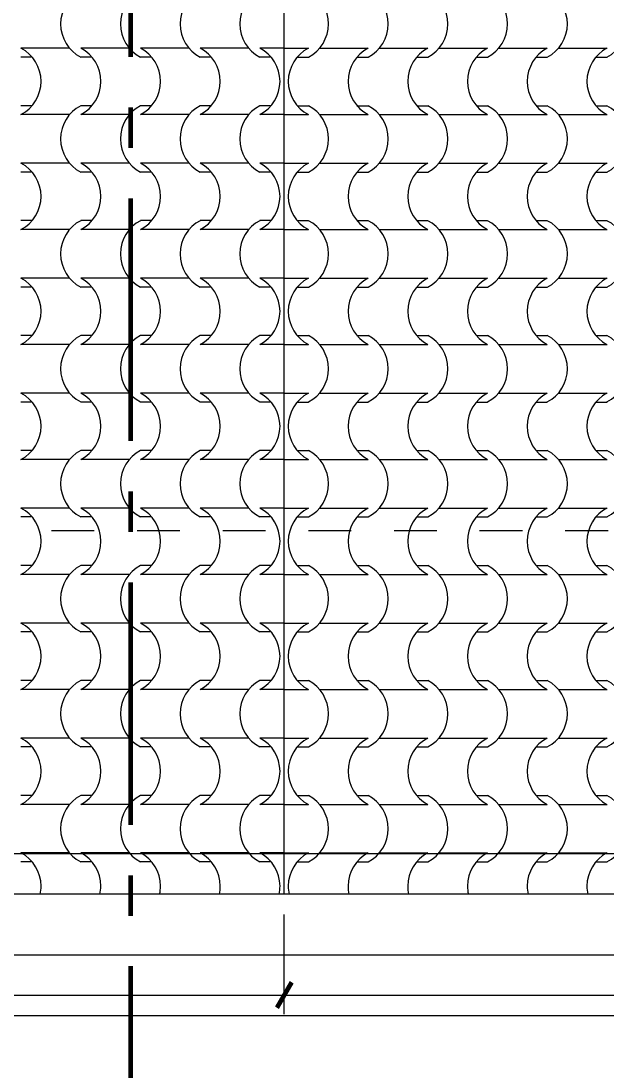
# Model space of a CAD drawing. Header units: metres. Extents: x -41 to 412, y -15 to 25.
# Drawn here: x 136.679 to 138.128, y 6.622 to 9.218 of the extents above; entities that cross this region are included whole.
import ezdxf

# ---------------------------------------------------------------- set-up
doc = ezdxf.new("R2010")
doc.units = ezdxf.units.M
doc.header["$MEASUREMENT"] = 0
doc.linetypes.add('Dashed', pattern=[0.211667, 0.105833, -0.105833])
doc.linetypes.add('Linea punta', pattern=[0.85, 0.6, -0.125, 0, -0.125])
for name, color, linetype in [('2D Drafting - General', 7, 'Continuous'), ('Dimensioning - General', 7, 'Continuous'), ('Interior - Furniture', 7, 'Continuous'), ('Marker - Section', 7, 'Continuous'), ('Shell - Roof', 7, 'Continuous')]:
    doc.layers.add(name, color=color, linetype=linetype)
doc.styles.add('GENERATED_STYLE_2', font='arial.ttf')
doc.dimstyles.new('GENERATED_STYLE__2', dxfattribs={"dimtxt": 0.1, "dimasz": 0.0475, "dimexe": 0.18, "dimexo": 0.2, "dimgap": 0.09, "dimtad": 3, "dimtih": 1, "dimtoh": 1, "dimzin": 0, "dimdsep": 46, "dimtxsty": 'GENERATED_STYLE_2', "dimblk": 'ARROWHEAD_2', "dimblk1": 'ARROWHEAD_2', "dimblk2": 'ARROWHEAD_2', "dimcen": 0.09, "dimclrd": 256, "dimclre": 256, "dimclrt": 5, "dimazin": 0, "dimtfac": 1, "dimtdec": 4, "dimtmove": 0, "dimatfit": 3, "dimfxl": 1, "dimtolj": 1, "dimtzin": 0, "dimarcsym": 0})

# ---------------------------------------------------------------- blocks, each defined once
blk = doc.blocks.new('*X47', base_point=(152.192, 0))
at = {"layer": 'Shell - Roof', "color": 23, "linetype": 'Continuous', "lineweight": 13, "true_color": 0xbf8080}
for p, q in [((136.7391, 9.1503), (136.6792, 9.1503)), ((136.799, 9.1503), (136.7391, 9.1503)), ((136.8867, 9.1503), (136.8269, 9.1503)), ((136.9466, 9.1503), (136.8867, 9.1503)), ((137.0344, 9.1503), (136.9745, 9.1503)), ((137.0943, 9.1503), (137.0344, 9.1503)), ((137.182, 9.1503), (137.1221, 9.1503)), ((137.2419, 9.1503), (137.182, 9.1503)), ((137.3296, 9.1503), (137.2698, 9.1503)), ((136.7068, 9.1283), (136.6792, 9.1283)), ((136.8544, 9.1283), (136.8269, 9.1283)), ((137.002, 9.1283), (136.9745, 9.1283)), ((137.1497, 9.1283), (137.1221, 9.1283)), ((137.2973, 9.1283), (137.2698, 9.1283)), ((136.7068, 9.008), (136.6792, 9.008)), ((136.8544, 9.008), (136.8269, 9.008)), ((137.002, 9.008), (136.9745, 9.008)), ((137.1497, 9.008), (137.1221, 9.008)), ((137.2973, 9.008), (137.2698, 9.008)), ((136.7391, 8.986), (136.6792, 8.986)), ((136.799, 8.986), (136.7391, 8.986)), ((136.8867, 8.986), (136.8269, 8.986)), ((136.9466, 8.986), (136.8867, 8.986)), ((137.0344, 8.986), (136.9745, 8.986)), ((137.0943, 8.986), (137.0344, 8.986)), ((137.182, 8.986), (137.1221, 8.986)), ((137.2419, 8.986), (137.182, 8.986)), ((137.3296, 8.986), (137.2698, 8.986)), ((136.7391, 8.8658), (136.6792, 8.8658)), ((136.799, 8.8658), (136.7391, 8.8658)), ((136.8867, 8.8658), (136.8269, 8.8658)), ((136.9466, 8.8658), (136.8867, 8.8658)), ((137.0344, 8.8658), (136.9745, 8.8658)), ((137.0943, 8.8658), (137.0344, 8.8658)), ((137.182, 8.8658), (137.1221, 8.8658)), ((137.2419, 8.8658), (137.182, 8.8658)), ((137.3296, 8.8658), (137.2698, 8.8658)), ((136.7068, 8.8438), (136.6792, 8.8438)), ((136.8544, 8.8438), (136.8269, 8.8438)), ((137.002, 8.8438), (136.9745, 8.8438)), ((137.1497, 8.8438), (137.1221, 8.8438)), ((137.2973, 8.8438), (137.2698, 8.8438)), ((136.7068, 8.7236), (136.6792, 8.7236)), ((136.8544, 8.7236), (136.8269, 8.7236)), ((137.002, 8.7236), (136.9745, 8.7236)), ((137.1497, 8.7236), (137.1221, 8.7236)), ((137.2973, 8.7236), (137.2698, 8.7236)), ((136.7391, 8.7015), (136.6792, 8.7015)), ((136.799, 8.7015), (136.7391, 8.7015)), ((136.8867, 8.7015), (136.8269, 8.7015)), ((136.9466, 8.7015), (136.8867, 8.7015)), ((137.0344, 8.7015), (136.9745, 8.7015)), ((137.0943, 8.7015), (137.0344, 8.7015)), ((137.182, 8.7015), (137.1221, 8.7015)), ((137.2419, 8.7015), (137.182, 8.7015)), ((137.3296, 8.7015), (137.2698, 8.7015)), ((136.7391, 8.5813), (136.6792, 8.5813)), ((136.799, 8.5813), (136.7391, 8.5813)), ((136.8867, 8.5813), (136.8269, 8.5813)), ((136.9466, 8.5813), (136.8867, 8.5813)), ((137.0344, 8.5813), (136.9745, 8.5813)), ((137.0943, 8.5813), (137.0344, 8.5813)), ((137.182, 8.5813), (137.1221, 8.5813)), ((137.2419, 8.5813), (137.182, 8.5813)), ((137.3296, 8.5813), (137.2698, 8.5813)), ((136.7068, 8.5593), (136.6792, 8.5593)), ((136.8544, 8.5593), (136.8269, 8.5593)), ((137.002, 8.5593), (136.9745, 8.5593)), ((137.1497, 8.5593), (137.1221, 8.5593)), ((137.2973, 8.5593), (137.2698, 8.5593)), ((136.7068, 8.4391), (136.6792, 8.4391)), ((136.8544, 8.4391), (136.8269, 8.4391)), ((137.002, 8.4391), (136.9745, 8.4391)), ((137.1497, 8.4391), (137.1221, 8.4391)), ((137.2973, 8.4391), (137.2698, 8.4391)), ((136.7391, 8.4171), (136.6792, 8.4171)), ((136.799, 8.4171), (136.7391, 8.4171)), ((136.8867, 8.4171), (136.8269, 8.4171)), ((136.9466, 8.4171), (136.8867, 8.4171)), ((137.0344, 8.4171), (136.9745, 8.4171)), ((137.0943, 8.4171), (137.0344, 8.4171)), ((137.182, 8.4171), (137.1221, 8.4171)), ((137.2419, 8.4171), (137.182, 8.4171)), ((137.3296, 8.4171), (137.2698, 8.4171)), ((136.7391, 8.2968), (136.6792, 8.2968)), ((136.799, 8.2968), (136.7391, 8.2968)), ((136.8867, 8.2968), (136.8269, 8.2968)), ((136.9466, 8.2968), (136.8867, 8.2968)), ((137.0344, 8.2968), (136.9745, 8.2968)), ((137.0943, 8.2968), (137.0344, 8.2968)), ((137.182, 8.2968), (137.1221, 8.2968)), ((137.2419, 8.2968), (137.182, 8.2968)), ((137.3296, 8.2968), (137.2698, 8.2968)), ((136.7068, 8.2748), (136.6792, 8.2748)), ((136.8544, 8.2748), (136.8269, 8.2748)), ((137.002, 8.2748), (136.9745, 8.2748)), ((137.1497, 8.2748), (137.1221, 8.2748)), ((137.2973, 8.2748), (137.2698, 8.2748)), ((136.7068, 8.1546), (136.6792, 8.1546)), ((136.8544, 8.1546), (136.8269, 8.1546)), ((137.002, 8.1546), (136.9745, 8.1546)), ((137.1497, 8.1546), (137.1221, 8.1546)), ((137.2973, 8.1546), (137.2698, 8.1546)), ((136.7391, 8.1326), (136.6792, 8.1326)), ((136.799, 8.1326), (136.7391, 8.1326)), ((136.8867, 8.1326), (136.8269, 8.1326)), ((136.9466, 8.1326), (136.8867, 8.1326)), ((137.0344, 8.1326), (136.9745, 8.1326)), ((137.0943, 8.1326), (137.0344, 8.1326)), ((137.182, 8.1326), (137.1221, 8.1326)), ((137.2419, 8.1326), (137.182, 8.1326)), ((137.3296, 8.1326), (137.2698, 8.1326)), ((136.7391, 8.0124), (136.6792, 8.0124)), ((136.799, 8.0124), (136.7391, 8.0124)), ((136.8867, 8.0124), (136.8269, 8.0124)), ((136.9466, 8.0124), (136.8867, 8.0124)), ((137.0344, 8.0124), (136.9745, 8.0124)), ((137.0943, 8.0124), (137.0344, 8.0124)), ((137.182, 8.0124), (137.1221, 8.0124)), ((137.2419, 8.0124), (137.182, 8.0124)), ((137.3296, 8.0124), (137.2698, 8.0124)), ((136.7068, 7.9903), (136.6792, 7.9903)), ((136.8544, 7.9903), (136.8269, 7.9903)), ((137.002, 7.9903), (136.9745, 7.9903)), ((137.1497, 7.9903), (137.1221, 7.9903)), ((137.2973, 7.9903), (137.2698, 7.9903)), ((136.7068, 7.8701), (136.6792, 7.8701)), ((136.8544, 7.8701), (136.8269, 7.8701)), ((137.002, 7.8701), (136.9745, 7.8701)), ((137.1497, 7.8701), (137.1221, 7.8701)), ((137.2973, 7.8701), (137.2698, 7.8701)), ((136.7391, 7.8481), (136.6792, 7.8481)), ((136.799, 7.8481), (136.7391, 7.8481)), ((136.8867, 7.8481), (136.8269, 7.8481)), ((136.9466, 7.8481), (136.8867, 7.8481)), ((137.0344, 7.8481), (136.9745, 7.8481)), ((137.0943, 7.8481), (137.0344, 7.8481)), ((137.182, 7.8481), (137.1221, 7.8481)), ((137.2419, 7.8481), (137.182, 7.8481)), ((137.3296, 7.8481), (137.2698, 7.8481)), ((136.7391, 7.7279), (136.6792, 7.7279)), ((136.799, 7.7279), (136.7391, 7.7279)), ((136.8867, 7.7279), (136.8269, 7.7279)), ((136.9466, 7.7279), (136.8867, 7.7279)), ((137.0344, 7.7279), (136.9745, 7.7279)), ((137.0943, 7.7279), (137.0344, 7.7279)), ((137.182, 7.7279), (137.1221, 7.7279)), ((137.2419, 7.7279), (137.182, 7.7279)), ((137.3296, 7.7279), (137.2698, 7.7279)), ((136.7068, 7.7059), (136.6792, 7.7059)), ((136.8544, 7.7059), (136.8269, 7.7059)), ((137.002, 7.7059), (136.9745, 7.7059)), ((137.1497, 7.7059), (137.1221, 7.7059)), ((137.2973, 7.7059), (137.2698, 7.7059)), ((136.7068, 7.5856), (136.6792, 7.5856)), ((136.8544, 7.5856), (136.8269, 7.5856)), ((137.002, 7.5856), (136.9745, 7.5856)), ((137.1497, 7.5856), (137.1221, 7.5856)), ((137.2973, 7.5856), (137.2698, 7.5856)), ((136.7391, 7.5636), (136.6792, 7.5636)), ((136.799, 7.5636), (136.7391, 7.5636)), ((136.8867, 7.5636), (136.8269, 7.5636)), ((136.9466, 7.5636), (136.8867, 7.5636)), ((137.0344, 7.5636), (136.9745, 7.5636)), ((137.0943, 7.5636), (137.0344, 7.5636)), ((137.182, 7.5636), (137.1221, 7.5636)), ((137.2419, 7.5636), (137.182, 7.5636)), ((137.3296, 7.5636), (137.2698, 7.5636)), ((136.7391, 7.4434), (136.6792, 7.4434)), ((136.799, 7.4434), (136.7391, 7.4434)), ((136.8867, 7.4434), (136.8269, 7.4434)), ((136.9466, 7.4434), (136.8867, 7.4434)), ((137.0344, 7.4434), (136.9745, 7.4434)), ((137.0943, 7.4434), (137.0344, 7.4434)), ((137.182, 7.4434), (137.1221, 7.4434)), ((137.2419, 7.4434), (137.182, 7.4434)), ((137.3296, 7.4434), (137.2698, 7.4434)), ((136.7068, 7.4214), (136.6792, 7.4214)), ((136.8544, 7.4214), (136.8269, 7.4214)), ((137.002, 7.4214), (136.9745, 7.4214)), ((137.1497, 7.4214), (137.1221, 7.4214)), ((137.2973, 7.4214), (137.2698, 7.4214)), ((136.7068, 7.3012), (136.6792, 7.3012)), ((136.8544, 7.3012), (136.8269, 7.3012)), ((137.002, 7.3012), (136.9745, 7.3012)), ((137.1497, 7.3012), (137.1221, 7.3012)), ((137.2973, 7.3012), (137.2698, 7.3012)), ((136.7391, 7.2791), (136.6792, 7.2791)), ((136.799, 7.2791), (136.7391, 7.2791)), ((136.8867, 7.2791), (136.8269, 7.2791)), ((136.9466, 7.2791), (136.8867, 7.2791)), ((137.0344, 7.2791), (136.9745, 7.2791)), ((137.0943, 7.2791), (137.0344, 7.2791)), ((137.182, 7.2791), (137.1221, 7.2791)), ((137.2419, 7.2791), (137.182, 7.2791)), ((137.3296, 7.2791), (137.2698, 7.2791)), ((136.7391, 7.1589), (136.6792, 7.1589)), ((136.799, 7.1589), (136.7391, 7.1589)), ((136.8867, 7.1589), (136.8269, 7.1589)), ((136.9466, 7.1589), (136.8867, 7.1589)), ((137.0344, 7.1589), (136.9745, 7.1589)), ((137.0943, 7.1589), (137.0344, 7.1589)), ((137.182, 7.1589), (137.1221, 7.1589)), ((137.2419, 7.1589), (137.182, 7.1589)), ((137.3296, 7.1589), (137.2698, 7.1589)), ((136.7068, 7.1369), (136.6792, 7.1369)), ((136.8544, 7.1369), (136.8269, 7.1369)), ((137.002, 7.1369), (136.9745, 7.1369)), ((137.1497, 7.1369), (137.1221, 7.1369)), ((137.2973, 7.1369), (137.2698, 7.1369))]:
    blk.add_line(p, q, dxfattribs=at)
for centre, major_axis, start_param, end_param in [((136.8674, 9.2104), (0, 0.0919), 0.466079, 2.675513), ((137.0151, 9.2104), (0, 0.0919), 0.466079, 2.675513), ((137.1627, 9.2104), (0, 0.0919), 0.466079, 2.675513), ((137.3103, 9.2104), (0, 0.0919), 0.466079, 2.675513), ((136.638, 9.0679), (0, 0.0925), 4.715365, 5.812147), ((136.7857, 9.0679), (0, 0.0925), 4.715365, 5.812147), ((136.9333, 9.0679), (0, 0.0925), 4.715365, 5.812147), ((137.0809, 9.0679), (0, 0.0925), 4.715365, 5.812147), ((137.2286, 9.0679), (0, 0.0925), 4.715365, 5.812147), ((136.638, 9.0684), (0, 0.0925), 3.612631, 4.709413), ((136.7857, 9.0684), (0, 0.0925), 3.612631, 4.709413), ((136.9333, 9.0684), (0, 0.0925), 3.612631, 4.709413), ((137.0809, 9.0684), (0, 0.0925), 3.612631, 4.709413), ((137.2286, 9.0684), (0, 0.0925), 3.612631, 4.709413), ((136.8674, 8.9259), (0, 0.0919), 0.466079, 2.675513), ((137.0151, 8.9259), (0, 0.0919), 0.466079, 2.675513), ((137.1627, 8.9259), (0, 0.0919), 0.466079, 2.675513), ((137.3103, 8.9259), (0, 0.0919), 0.466079, 2.675513), ((136.638, 8.7834), (0, 0.0925), 4.715365, 5.812147), ((136.7857, 8.7834), (0, 0.0925), 4.715365, 5.812147), ((136.9333, 8.7834), (0, 0.0925), 4.715365, 5.812147), ((137.0809, 8.7834), (0, 0.0925), 4.715365, 5.812147), ((137.2286, 8.7834), (0, 0.0925), 4.715365, 5.812147), ((136.638, 8.7839), (0, 0.0925), 3.612631, 4.709413), ((136.7857, 8.7839), (0, 0.0925), 3.612631, 4.709413), ((136.9333, 8.7839), (0, 0.0925), 3.612631, 4.709413), ((137.0809, 8.7839), (0, 0.0925), 3.612631, 4.709413), ((137.2286, 8.7839), (0, 0.0925), 3.612631, 4.709413), ((136.8674, 8.6414), (0, 0.0919), 0.466079, 2.675513), ((137.0151, 8.6414), (0, 0.0919), 0.466079, 2.675513), ((137.1627, 8.6414), (0, 0.0919), 0.466079, 2.675513), ((137.3103, 8.6414), (0, 0.0919), 0.466079, 2.675513), ((136.638, 8.4989), (0, 0.0925), 4.715365, 5.812147), ((136.7857, 8.4989), (0, 0.0925), 4.715365, 5.812147), ((136.9333, 8.4989), (0, 0.0925), 4.715365, 5.812147), ((137.0809, 8.4989), (0, 0.0925), 4.715365, 5.812147), ((137.2286, 8.4989), (0, 0.0925), 4.715365, 5.812147), ((136.638, 8.4995), (0, 0.0925), 3.612631, 4.709413), ((136.7857, 8.4995), (0, 0.0925), 3.612631, 4.709413), ((136.9333, 8.4995), (0, 0.0925), 3.612631, 4.709413), ((137.0809, 8.4995), (0, 0.0925), 3.612631, 4.709413), ((137.2286, 8.4995), (0, 0.0925), 3.612631, 4.709413), ((136.8674, 8.357), (0, 0.0919), 0.466079, 2.675513), ((137.0151, 8.357), (0, 0.0919), 0.466079, 2.675513), ((137.1627, 8.357), (0, 0.0919), 0.466079, 2.675513), ((137.3103, 8.357), (0, 0.0919), 0.466079, 2.675513), ((136.638, 8.2144), (0, 0.0925), 4.715365, 5.812147), ((136.7857, 8.2144), (0, 0.0925), 4.715365, 5.812147), ((136.9333, 8.2144), (0, 0.0925), 4.715365, 5.812147), ((137.0809, 8.2144), (0, 0.0925), 4.715365, 5.812147), ((137.2286, 8.2144), (0, 0.0925), 4.715365, 5.812147), ((136.638, 8.215), (0, 0.0925), 3.612631, 4.709413), ((136.7857, 8.215), (0, 0.0925), 3.612631, 4.709413), ((136.9333, 8.215), (0, 0.0925), 3.612631, 4.709413), ((137.0809, 8.215), (0, 0.0925), 3.612631, 4.709413), ((137.2286, 8.215), (0, 0.0925), 3.612631, 4.709413), ((136.8674, 8.0725), (0, 0.0919), 0.466079, 2.675513), ((137.0151, 8.0725), (0, 0.0919), 0.466079, 2.675513), ((137.1627, 8.0725), (0, 0.0919), 0.466079, 2.675513), ((137.3103, 8.0725), (0, 0.0919), 0.466079, 2.675513), ((136.638, 7.93), (0, 0.0925), 4.715365, 5.812147), ((136.7857, 7.93), (0, 0.0925), 4.715365, 5.812147), ((136.9333, 7.93), (0, 0.0925), 4.715365, 5.812147), ((137.0809, 7.93), (0, 0.0925), 4.715365, 5.812147), ((137.2286, 7.93), (0, 0.0925), 4.715365, 5.812147), ((136.638, 7.9305), (0, 0.0925), 3.612631, 4.709413), ((136.7857, 7.9305), (0, 0.0925), 3.612631, 4.709413), ((136.9333, 7.9305), (0, 0.0925), 3.612631, 4.709413), ((137.0809, 7.9305), (0, 0.0925), 3.612631, 4.709413), ((137.2286, 7.9305), (0, 0.0925), 3.612631, 4.709413), ((136.8674, 7.788), (0, 0.0919), 0.466079, 2.675513), ((137.0151, 7.788), (0, 0.0919), 0.466079, 2.675513), ((137.1627, 7.788), (0, 0.0919), 0.466079, 2.675513), ((137.3103, 7.788), (0, 0.0919), 0.466079, 2.675513), ((136.638, 7.6455), (0, 0.0925), 4.715365, 5.812147), ((136.7857, 7.6455), (0, 0.0925), 4.715365, 5.812147), ((136.9333, 7.6455), (0, 0.0925), 4.715365, 5.812147), ((137.0809, 7.6455), (0, 0.0925), 4.715365, 5.812147), ((137.2286, 7.6455), (0, 0.0925), 4.715365, 5.812147), ((136.638, 7.646), (0, 0.0925), 3.612631, 4.709413), ((136.7857, 7.646), (0, 0.0925), 3.612631, 4.709413), ((136.9333, 7.646), (0, 0.0925), 3.612631, 4.709413), ((137.0809, 7.646), (0, 0.0925), 3.612631, 4.709413), ((137.2286, 7.646), (0, 0.0925), 3.612631, 4.709413), ((136.8674, 7.5035), (0, 0.0919), 0.466079, 2.675513), ((137.0151, 7.5035), (0, 0.0919), 0.466079, 2.675513), ((137.1627, 7.5035), (0, 0.0919), 0.466079, 2.675513), ((137.3103, 7.5035), (0, 0.0919), 0.466079, 2.675513), ((136.638, 7.361), (0, 0.0925), 4.715365, 5.812147), ((136.7857, 7.361), (0, 0.0925), 4.715365, 5.812147), ((136.9333, 7.361), (0, 0.0925), 4.715365, 5.812147), ((137.0809, 7.361), (0, 0.0925), 4.715365, 5.812147), ((137.2286, 7.361), (0, 0.0925), 4.715365, 5.812147), ((136.638, 7.3615), (0, 0.0925), 3.612631, 4.709413), ((136.7857, 7.3615), (0, 0.0925), 3.612631, 4.709413), ((136.9333, 7.3615), (0, 0.0925), 3.612631, 4.709413), ((137.0809, 7.3615), (0, 0.0925), 3.612631, 4.709413), ((137.2286, 7.3615), (0, 0.0925), 3.612631, 4.709413), ((136.8674, 7.219), (0, 0.0919), 0.466079, 2.675513), ((137.0151, 7.219), (0, 0.0919), 0.466079, 2.675513), ((137.1627, 7.219), (0, 0.0919), 0.466079, 2.675513), ((137.3103, 7.219), (0, 0.0919), 0.466079, 2.675513), ((136.638, 7.0765), (0, 0.0925), 4.715365, 5.812147), ((136.7857, 7.0765), (0, 0.0925), 4.715365, 5.812147), ((136.9333, 7.0765), (0, 0.0925), 4.715365, 5.812147), ((137.0809, 7.0765), (0, 0.0925), 4.715365, 5.812147), ((137.2286, 7.0765), (0, 0.0925), 4.715365, 5.812147), ((136.638, 7.0771), (0, 0.0925), 4.492654, 4.709413), ((136.7857, 7.0771), (0, 0.0925), 4.492654, 4.709413), ((136.9333, 7.0771), (0, 0.0925), 4.492654, 4.709413), ((137.0809, 7.0771), (0, 0.0925), 4.492654, 4.709413), ((137.2286, 7.0771), (0, 0.0925), 4.492654, 4.709413)]:
    blk.add_ellipse(centre, major_axis=major_axis, ratio=0.982018, start_param=start_param, end_param=end_param, dxfattribs=at)
blk = doc.blocks.new('*X48', base_point=(152.192, 0))
at = {"layer": 'Shell - Roof', "color": 23, "linetype": 'Continuous', "lineweight": 13, "true_color": 0xbf8080}
for p, q in [((137.3296, 9.1503), (137.3895, 9.1503)), ((137.4174, 9.1503), (137.4773, 9.1503)), ((137.4773, 9.1503), (137.5371, 9.1503)), ((137.565, 9.1503), (137.6249, 9.1503)), ((137.6249, 9.1503), (137.6848, 9.1503)), ((137.7127, 9.1503), (137.7725, 9.1503)), ((137.7725, 9.1503), (137.8324, 9.1503)), ((137.8603, 9.1503), (137.9202, 9.1503)), ((137.9202, 9.1503), (137.98, 9.1503)), ((138.0079, 9.1503), (138.0678, 9.1503)), ((138.0678, 9.1503), (138.1277, 9.1503)), ((137.362, 9.1283), (137.3895, 9.1283)), ((137.5096, 9.1283), (137.5371, 9.1283)), ((137.6573, 9.1283), (137.6848, 9.1283)), ((137.8049, 9.1283), (137.8324, 9.1283)), ((137.9525, 9.1283), (137.98, 9.1283)), ((138.1002, 9.1283), (138.1277, 9.1283)), ((137.362, 9.008), (137.3895, 9.008)), ((137.5096, 9.008), (137.5371, 9.008)), ((137.6573, 9.008), (137.6848, 9.008)), ((137.8049, 9.008), (137.8324, 9.008)), ((137.9525, 9.008), (137.98, 9.008)), ((138.1002, 9.008), (138.1277, 9.008)), ((137.3296, 8.986), (137.3895, 8.986)), ((137.4174, 8.986), (137.4773, 8.986)), ((137.4773, 8.986), (137.5371, 8.986)), ((137.565, 8.986), (137.6249, 8.986)), ((137.6249, 8.986), (137.6848, 8.986)), ((137.7127, 8.986), (137.7725, 8.986)), ((137.7725, 8.986), (137.8324, 8.986)), ((137.8603, 8.986), (137.9202, 8.986)), ((137.9202, 8.986), (137.98, 8.986)), ((138.0079, 8.986), (138.0678, 8.986)), ((138.0678, 8.986), (138.1277, 8.986)), ((137.3296, 8.8658), (137.3895, 8.8658)), ((137.4174, 8.8658), (137.4773, 8.8658)), ((137.4773, 8.8658), (137.5371, 8.8658)), ((137.565, 8.8658), (137.6249, 8.8658)), ((137.6249, 8.8658), (137.6848, 8.8658)), ((137.7127, 8.8658), (137.7725, 8.8658)), ((137.7725, 8.8658), (137.8324, 8.8658)), ((137.8603, 8.8658), (137.9202, 8.8658)), ((137.9202, 8.8658), (137.98, 8.8658)), ((138.0079, 8.8658), (138.0678, 8.8658)), ((138.0678, 8.8658), (138.1277, 8.8658)), ((137.362, 8.8438), (137.3895, 8.8438)), ((137.5096, 8.8438), (137.5371, 8.8438)), ((137.6573, 8.8438), (137.6848, 8.8438)), ((137.8049, 8.8438), (137.8324, 8.8438)), ((137.9525, 8.8438), (137.98, 8.8438)), ((138.1002, 8.8438), (138.1277, 8.8438)), ((137.362, 8.7236), (137.3895, 8.7236)), ((137.5096, 8.7236), (137.5371, 8.7236)), ((137.6573, 8.7236), (137.6848, 8.7236)), ((137.8049, 8.7236), (137.8324, 8.7236)), ((137.9525, 8.7236), (137.98, 8.7236)), ((138.1002, 8.7236), (138.1277, 8.7236)), ((137.3296, 8.7015), (137.3895, 8.7015)), ((137.4174, 8.7015), (137.4773, 8.7015)), ((137.4773, 8.7015), (137.5371, 8.7015)), ((137.565, 8.7015), (137.6249, 8.7015)), ((137.6249, 8.7015), (137.6848, 8.7015)), ((137.7127, 8.7015), (137.7725, 8.7015)), ((137.7725, 8.7015), (137.8324, 8.7015)), ((137.8603, 8.7015), (137.9202, 8.7015)), ((137.9202, 8.7015), (137.98, 8.7015)), ((138.0079, 8.7015), (138.0678, 8.7015)), ((138.0678, 8.7015), (138.1277, 8.7015)), ((137.3296, 8.5813), (137.3895, 8.5813)), ((137.4174, 8.5813), (137.4773, 8.5813)), ((137.4773, 8.5813), (137.5371, 8.5813)), ((137.565, 8.5813), (137.6249, 8.5813)), ((137.6249, 8.5813), (137.6848, 8.5813)), ((137.7127, 8.5813), (137.7725, 8.5813)), ((137.7725, 8.5813), (137.8324, 8.5813)), ((137.8603, 8.5813), (137.9202, 8.5813)), ((137.9202, 8.5813), (137.98, 8.5813)), ((138.0079, 8.5813), (138.0678, 8.5813)), ((138.0678, 8.5813), (138.1277, 8.5813)), ((137.362, 8.5593), (137.3895, 8.5593)), ((137.5096, 8.5593), (137.5371, 8.5593)), ((137.6573, 8.5593), (137.6848, 8.5593)), ((137.8049, 8.5593), (137.8324, 8.5593)), ((137.9525, 8.5593), (137.98, 8.5593)), ((138.1002, 8.5593), (138.1277, 8.5593)), ((137.362, 8.4391), (137.3895, 8.4391)), ((137.5096, 8.4391), (137.5371, 8.4391)), ((137.6573, 8.4391), (137.6848, 8.4391)), ((137.8049, 8.4391), (137.8324, 8.4391)), ((137.9525, 8.4391), (137.98, 8.4391)), ((138.1002, 8.4391), (138.1277, 8.4391)), ((137.3296, 8.4171), (137.3895, 8.4171)), ((137.4174, 8.4171), (137.4773, 8.4171)), ((137.4773, 8.4171), (137.5371, 8.4171)), ((137.565, 8.4171), (137.6249, 8.4171)), ((137.6249, 8.4171), (137.6848, 8.4171)), ((137.7127, 8.4171), (137.7725, 8.4171)), ((137.7725, 8.4171), (137.8324, 8.4171)), ((137.8603, 8.4171), (137.9202, 8.4171)), ((137.9202, 8.4171), (137.98, 8.4171)), ((138.0079, 8.4171), (138.0678, 8.4171)), ((138.0678, 8.4171), (138.1277, 8.4171)), ((137.3296, 8.2968), (137.3895, 8.2968)), ((137.4174, 8.2968), (137.4773, 8.2968)), ((137.4773, 8.2968), (137.5371, 8.2968)), ((137.565, 8.2968), (137.6249, 8.2968)), ((137.6249, 8.2968), (137.6848, 8.2968)), ((137.7127, 8.2968), (137.7725, 8.2968)), ((137.7725, 8.2968), (137.8324, 8.2968)), ((137.8603, 8.2968), (137.9202, 8.2968)), ((137.9202, 8.2968), (137.98, 8.2968)), ((138.0079, 8.2968), (138.0678, 8.2968)), ((138.0678, 8.2968), (138.1277, 8.2968)), ((137.362, 8.2748), (137.3895, 8.2748)), ((137.5096, 8.2748), (137.5371, 8.2748)), ((137.6573, 8.2748), (137.6848, 8.2748)), ((137.8049, 8.2748), (137.8324, 8.2748)), ((137.9525, 8.2748), (137.98, 8.2748)), ((138.1002, 8.2748), (138.1277, 8.2748)), ((137.362, 8.1546), (137.3895, 8.1546)), ((137.5096, 8.1546), (137.5371, 8.1546)), ((137.6573, 8.1546), (137.6848, 8.1546)), ((137.8049, 8.1546), (137.8324, 8.1546)), ((137.9525, 8.1546), (137.98, 8.1546)), ((138.1002, 8.1546), (138.1277, 8.1546)), ((137.3296, 8.1326), (137.3895, 8.1326)), ((137.4174, 8.1326), (137.4773, 8.1326)), ((137.4773, 8.1326), (137.5371, 8.1326)), ((137.565, 8.1326), (137.6249, 8.1326)), ((137.6249, 8.1326), (137.6848, 8.1326)), ((137.7127, 8.1326), (137.7725, 8.1326)), ((137.7725, 8.1326), (137.8324, 8.1326)), ((137.8603, 8.1326), (137.9202, 8.1326)), ((137.9202, 8.1326), (137.98, 8.1326)), ((138.0079, 8.1326), (138.0678, 8.1326)), ((138.0678, 8.1326), (138.1277, 8.1326)), ((137.3296, 8.0124), (137.3895, 8.0124)), ((137.4174, 8.0124), (137.4773, 8.0124)), ((137.4773, 8.0124), (137.5371, 8.0124)), ((137.565, 8.0124), (137.6249, 8.0124)), ((137.6249, 8.0124), (137.6848, 8.0124)), ((137.7127, 8.0124), (137.7725, 8.0124)), ((137.7725, 8.0124), (137.8324, 8.0124)), ((137.8603, 8.0124), (137.9202, 8.0124)), ((137.9202, 8.0124), (137.98, 8.0124)), ((138.0079, 8.0124), (138.0678, 8.0124)), ((138.0678, 8.0124), (138.1277, 8.0124)), ((137.362, 7.9903), (137.3895, 7.9903)), ((137.5096, 7.9903), (137.5371, 7.9903)), ((137.6573, 7.9903), (137.6848, 7.9903)), ((137.8049, 7.9903), (137.8324, 7.9903)), ((137.9525, 7.9903), (137.98, 7.9903)), ((138.1002, 7.9903), (138.1277, 7.9903)), ((137.362, 7.8701), (137.3895, 7.8701)), ((137.5096, 7.8701), (137.5371, 7.8701)), ((137.6573, 7.8701), (137.6848, 7.8701)), ((137.8049, 7.8701), (137.8324, 7.8701)), ((137.9525, 7.8701), (137.98, 7.8701)), ((138.1002, 7.8701), (138.1277, 7.8701)), ((137.3296, 7.8481), (137.3895, 7.8481)), ((137.4174, 7.8481), (137.4773, 7.8481)), ((137.4773, 7.8481), (137.5371, 7.8481)), ((137.565, 7.8481), (137.6249, 7.8481)), ((137.6249, 7.8481), (137.6848, 7.8481)), ((137.7127, 7.8481), (137.7725, 7.8481)), ((137.7725, 7.8481), (137.8324, 7.8481)), ((137.8603, 7.8481), (137.9202, 7.8481)), ((137.9202, 7.8481), (137.98, 7.8481)), ((138.0079, 7.8481), (138.0678, 7.8481)), ((138.0678, 7.8481), (138.1277, 7.8481)), ((137.3296, 7.7279), (137.3895, 7.7279)), ((137.4174, 7.7279), (137.4773, 7.7279)), ((137.4773, 7.7279), (137.5371, 7.7279)), ((137.565, 7.7279), (137.6249, 7.7279)), ((137.6249, 7.7279), (137.6848, 7.7279)), ((137.7127, 7.7279), (137.7725, 7.7279)), ((137.7725, 7.7279), (137.8324, 7.7279)), ((137.8603, 7.7279), (137.9202, 7.7279)), ((137.9202, 7.7279), (137.98, 7.7279)), ((138.0079, 7.7279), (138.0678, 7.7279)), ((138.0678, 7.7279), (138.1277, 7.7279)), ((137.362, 7.7059), (137.3895, 7.7059)), ((137.5096, 7.7059), (137.5371, 7.7059)), ((137.6573, 7.7059), (137.6848, 7.7059)), ((137.8049, 7.7059), (137.8324, 7.7059)), ((137.9525, 7.7059), (137.98, 7.7059)), ((138.1002, 7.7059), (138.1277, 7.7059)), ((137.362, 7.5856), (137.3895, 7.5856)), ((137.5096, 7.5856), (137.5371, 7.5856)), ((137.6573, 7.5856), (137.6848, 7.5856)), ((137.8049, 7.5856), (137.8324, 7.5856)), ((137.9525, 7.5856), (137.98, 7.5856)), ((138.1002, 7.5856), (138.1277, 7.5856)), ((137.3296, 7.5636), (137.3895, 7.5636)), ((137.4174, 7.5636), (137.4773, 7.5636)), ((137.4773, 7.5636), (137.5371, 7.5636)), ((137.565, 7.5636), (137.6249, 7.5636)), ((137.6249, 7.5636), (137.6848, 7.5636)), ((137.7127, 7.5636), (137.7725, 7.5636)), ((137.7725, 7.5636), (137.8324, 7.5636)), ((137.8603, 7.5636), (137.9202, 7.5636)), ((137.9202, 7.5636), (137.98, 7.5636)), ((138.0079, 7.5636), (138.0678, 7.5636)), ((138.0678, 7.5636), (138.1277, 7.5636)), ((137.3296, 7.4434), (137.3895, 7.4434)), ((137.4174, 7.4434), (137.4773, 7.4434)), ((137.4773, 7.4434), (137.5371, 7.4434)), ((137.565, 7.4434), (137.6249, 7.4434)), ((137.6249, 7.4434), (137.6848, 7.4434)), ((137.7127, 7.4434), (137.7725, 7.4434)), ((137.7725, 7.4434), (137.8324, 7.4434)), ((137.8603, 7.4434), (137.9202, 7.4434)), ((137.9202, 7.4434), (137.98, 7.4434)), ((138.0079, 7.4434), (138.0678, 7.4434)), ((138.0678, 7.4434), (138.1277, 7.4434)), ((137.362, 7.4214), (137.3895, 7.4214)), ((137.5096, 7.4214), (137.5371, 7.4214)), ((137.6573, 7.4214), (137.6848, 7.4214)), ((137.8049, 7.4214), (137.8324, 7.4214)), ((137.9525, 7.4214), (137.98, 7.4214)), ((138.1002, 7.4214), (138.1277, 7.4214)), ((137.362, 7.3012), (137.3895, 7.3012)), ((137.5096, 7.3012), (137.5371, 7.3012)), ((137.6573, 7.3012), (137.6848, 7.3012)), ((137.8049, 7.3012), (137.8324, 7.3012)), ((137.9525, 7.3012), (137.98, 7.3012)), ((138.1002, 7.3012), (138.1277, 7.3012)), ((137.3296, 7.2791), (137.3895, 7.2791)), ((137.4174, 7.2791), (137.4773, 7.2791)), ((137.4773, 7.2791), (137.5371, 7.2791)), ((137.565, 7.2791), (137.6249, 7.2791)), ((137.6249, 7.2791), (137.6848, 7.2791)), ((137.7127, 7.2791), (137.7725, 7.2791)), ((137.7725, 7.2791), (137.8324, 7.2791)), ((137.8603, 7.2791), (137.9202, 7.2791)), ((137.9202, 7.2791), (137.98, 7.2791)), ((138.0079, 7.2791), (138.0678, 7.2791)), ((138.0678, 7.2791), (138.1277, 7.2791)), ((137.3296, 7.1589), (137.3895, 7.1589)), ((137.4174, 7.1589), (137.4773, 7.1589)), ((137.4773, 7.1589), (137.5371, 7.1589)), ((137.565, 7.1589), (137.6249, 7.1589)), ((137.6249, 7.1589), (137.6848, 7.1589)), ((137.7127, 7.1589), (137.7725, 7.1589)), ((137.7725, 7.1589), (137.8324, 7.1589)), ((137.8603, 7.1589), (137.9202, 7.1589)), ((137.9202, 7.1589), (137.98, 7.1589)), ((138.0079, 7.1589), (138.0678, 7.1589)), ((138.0678, 7.1589), (138.1277, 7.1589)), ((137.362, 7.1369), (137.3895, 7.1369)), ((137.5096, 7.1369), (137.5371, 7.1369)), ((137.6573, 7.1369), (137.6848, 7.1369)), ((137.8049, 7.1369), (137.8324, 7.1369)), ((137.9525, 7.1369), (137.98, 7.1369)), ((138.1002, 7.1369), (138.1277, 7.1369))]:
    blk.add_line(p, q, dxfattribs=at)
for centre, major_axis, start_param, end_param in [((137.3489, 9.2104), (0, 0.0919), 3.607672, 5.817106), ((137.4966, 9.2104), (0, 0.0919), 3.607672, 5.817106), ((137.6442, 9.2104), (0, 0.0919), 3.607672, 5.817106), ((137.7918, 9.2104), (0, 0.0919), 3.607672, 5.817106), ((137.9395, 9.2104), (0, 0.0919), 3.607672, 5.817106), ((138.0871, 9.2104), (0, 0.0919), 3.607672, 5.817106), ((137.4307, 9.0679), (0, 0.0925), 0.471039, 1.56782), ((137.5784, 9.0679), (0, 0.0925), 0.471039, 1.56782), ((137.726, 9.0679), (0, 0.0925), 0.471039, 1.56782), ((137.8736, 9.0679), (0, 0.0925), 0.471039, 1.56782), ((138.0213, 9.0679), (0, 0.0925), 0.471039, 1.56782), ((138.1689, 9.0679), (0, 0.0925), 0.471039, 1.56782), ((137.4307, 9.0684), (0, 0.0925), 1.573772, 2.670554), ((137.5784, 9.0684), (0, 0.0925), 1.573772, 2.670554), ((137.726, 9.0684), (0, 0.0925), 1.573772, 2.670554), ((137.8736, 9.0684), (0, 0.0925), 1.573772, 2.670554), ((138.0213, 9.0684), (0, 0.0925), 1.573772, 2.670554), ((138.1689, 9.0684), (0, 0.0925), 1.573772, 2.670554), ((137.3489, 8.9259), (0, 0.0919), 3.607672, 5.817106), ((137.4966, 8.9259), (0, 0.0919), 3.607672, 5.817106), ((137.6442, 8.9259), (0, 0.0919), 3.607672, 5.817106), ((137.7918, 8.9259), (0, 0.0919), 3.607672, 5.817106), ((137.9395, 8.9259), (0, 0.0919), 3.607672, 5.817106), ((138.0871, 8.9259), (0, 0.0919), 3.607672, 5.817106), ((137.4307, 8.7834), (0, 0.0925), 0.471039, 1.56782), ((137.5784, 8.7834), (0, 0.0925), 0.471039, 1.56782), ((137.726, 8.7834), (0, 0.0925), 0.471039, 1.56782), ((137.8736, 8.7834), (0, 0.0925), 0.471039, 1.56782), ((138.0213, 8.7834), (0, 0.0925), 0.471039, 1.56782), ((138.1689, 8.7834), (0, 0.0925), 0.471039, 1.56782), ((137.4307, 8.7839), (0, 0.0925), 1.573772, 2.670554), ((137.5784, 8.7839), (0, 0.0925), 1.573772, 2.670554), ((137.726, 8.7839), (0, 0.0925), 1.573772, 2.670554), ((137.8736, 8.7839), (0, 0.0925), 1.573772, 2.670554), ((138.0213, 8.7839), (0, 0.0925), 1.573772, 2.670554), ((138.1689, 8.7839), (0, 0.0925), 1.573772, 2.670554), ((137.3489, 8.6414), (0, 0.0919), 3.607672, 5.817106), ((137.4966, 8.6414), (0, 0.0919), 3.607672, 5.817106), ((137.6442, 8.6414), (0, 0.0919), 3.607672, 5.817106), ((137.7918, 8.6414), (0, 0.0919), 3.607672, 5.817106), ((137.9395, 8.6414), (0, 0.0919), 3.607672, 5.817106), ((138.0871, 8.6414), (0, 0.0919), 3.607672, 5.817106), ((137.4307, 8.4989), (0, 0.0925), 0.471039, 1.56782), ((137.5784, 8.4989), (0, 0.0925), 0.471039, 1.56782), ((137.726, 8.4989), (0, 0.0925), 0.471039, 1.56782), ((137.8736, 8.4989), (0, 0.0925), 0.471039, 1.56782), ((138.0213, 8.4989), (0, 0.0925), 0.471039, 1.56782), ((138.1689, 8.4989), (0, 0.0925), 0.471039, 1.56782), ((137.4307, 8.4995), (0, 0.0925), 1.573772, 2.670554), ((137.5784, 8.4995), (0, 0.0925), 1.573772, 2.670554), ((137.726, 8.4995), (0, 0.0925), 1.573772, 2.670554), ((137.8736, 8.4995), (0, 0.0925), 1.573772, 2.670554), ((138.0213, 8.4995), (0, 0.0925), 1.573772, 2.670554), ((138.1689, 8.4995), (0, 0.0925), 1.573772, 2.670554), ((137.3489, 8.357), (0, 0.0919), 3.607672, 5.817106), ((137.4966, 8.357), (0, 0.0919), 3.607672, 5.817106), ((137.6442, 8.357), (0, 0.0919), 3.607672, 5.817106), ((137.7918, 8.357), (0, 0.0919), 3.607672, 5.817106), ((137.9395, 8.357), (0, 0.0919), 3.607672, 5.817106), ((138.0871, 8.357), (0, 0.0919), 3.607672, 5.817106), ((137.4307, 8.2144), (0, 0.0925), 0.471039, 1.56782), ((137.5784, 8.2144), (0, 0.0925), 0.471039, 1.56782), ((137.726, 8.2144), (0, 0.0925), 0.471039, 1.56782), ((137.8736, 8.2144), (0, 0.0925), 0.471039, 1.56782), ((138.0213, 8.2144), (0, 0.0925), 0.471039, 1.56782), ((138.1689, 8.2144), (0, 0.0925), 0.471039, 1.56782), ((137.4307, 8.215), (0, 0.0925), 1.573772, 2.670554), ((137.5784, 8.215), (0, 0.0925), 1.573772, 2.670554), ((137.726, 8.215), (0, 0.0925), 1.573772, 2.670554), ((137.8736, 8.215), (0, 0.0925), 1.573772, 2.670554), ((138.0213, 8.215), (0, 0.0925), 1.573772, 2.670554), ((138.1689, 8.215), (0, 0.0925), 1.573772, 2.670554), ((137.3489, 8.0725), (0, 0.0919), 3.607672, 5.817106), ((137.4966, 8.0725), (0, 0.0919), 3.607672, 5.817106), ((137.6442, 8.0725), (0, 0.0919), 3.607672, 5.817106), ((137.7918, 8.0725), (0, 0.0919), 3.607672, 5.817106), ((137.9395, 8.0725), (0, 0.0919), 3.607672, 5.817106), ((138.0871, 8.0725), (0, 0.0919), 3.607672, 5.817106), ((137.4307, 7.93), (0, 0.0925), 0.471039, 1.56782), ((137.5784, 7.93), (0, 0.0925), 0.471039, 1.56782), ((137.726, 7.93), (0, 0.0925), 0.471039, 1.56782), ((137.8736, 7.93), (0, 0.0925), 0.471039, 1.56782), ((138.0213, 7.93), (0, 0.0925), 0.471039, 1.56782), ((138.1689, 7.93), (0, 0.0925), 0.471039, 1.56782), ((137.4307, 7.9305), (0, 0.0925), 1.573772, 2.670554), ((137.5784, 7.9305), (0, 0.0925), 1.573772, 2.670554), ((137.726, 7.9305), (0, 0.0925), 1.573772, 2.670554), ((137.8736, 7.9305), (0, 0.0925), 1.573772, 2.670554), ((138.0213, 7.9305), (0, 0.0925), 1.573772, 2.670554), ((138.1689, 7.9305), (0, 0.0925), 1.573772, 2.670554), ((137.3489, 7.788), (0, 0.0919), 3.607672, 5.817106), ((137.4966, 7.788), (0, 0.0919), 3.607672, 5.817106), ((137.6442, 7.788), (0, 0.0919), 3.607672, 5.817106), ((137.7918, 7.788), (0, 0.0919), 3.607672, 5.817106), ((137.9395, 7.788), (0, 0.0919), 3.607672, 5.817106), ((138.0871, 7.788), (0, 0.0919), 3.607672, 5.817106), ((137.4307, 7.6455), (0, 0.0925), 0.471039, 1.56782), ((137.5784, 7.6455), (0, 0.0925), 0.471039, 1.56782), ((137.726, 7.6455), (0, 0.0925), 0.471039, 1.56782), ((137.8736, 7.6455), (0, 0.0925), 0.471039, 1.56782), ((138.0213, 7.6455), (0, 0.0925), 0.471039, 1.56782), ((138.1689, 7.6455), (0, 0.0925), 0.471039, 1.56782), ((137.4307, 7.646), (0, 0.0925), 1.573772, 2.670554), ((137.5784, 7.646), (0, 0.0925), 1.573772, 2.670554), ((137.726, 7.646), (0, 0.0925), 1.573772, 2.670554), ((137.8736, 7.646), (0, 0.0925), 1.573772, 2.670554), ((138.0213, 7.646), (0, 0.0925), 1.573772, 2.670554), ((138.1689, 7.646), (0, 0.0925), 1.573772, 2.670554), ((137.3489, 7.5035), (0, 0.0919), 3.607672, 5.817106), ((137.4966, 7.5035), (0, 0.0919), 3.607672, 5.817106), ((137.6442, 7.5035), (0, 0.0919), 3.607672, 5.817106), ((137.7918, 7.5035), (0, 0.0919), 3.607672, 5.817106), ((137.9395, 7.5035), (0, 0.0919), 3.607672, 5.817106), ((138.0871, 7.5035), (0, 0.0919), 3.607672, 5.817106), ((137.4307, 7.361), (0, 0.0925), 0.471039, 1.56782), ((137.5784, 7.361), (0, 0.0925), 0.471039, 1.56782), ((137.726, 7.361), (0, 0.0925), 0.471039, 1.56782), ((137.8736, 7.361), (0, 0.0925), 0.471039, 1.56782), ((138.0213, 7.361), (0, 0.0925), 0.471039, 1.56782), ((138.1689, 7.361), (0, 0.0925), 0.471039, 1.56782), ((137.4307, 7.3615), (0, 0.0925), 1.573772, 2.670554), ((137.5784, 7.3615), (0, 0.0925), 1.573772, 2.670554), ((137.726, 7.3615), (0, 0.0925), 1.573772, 2.670554), ((137.8736, 7.3615), (0, 0.0925), 1.573772, 2.670554), ((138.0213, 7.3615), (0, 0.0925), 1.573772, 2.670554), ((138.1689, 7.3615), (0, 0.0925), 1.573772, 2.670554), ((137.3489, 7.219), (0, 0.0919), 3.607672, 5.817106), ((137.4966, 7.219), (0, 0.0919), 3.607672, 5.817106), ((137.6442, 7.219), (0, 0.0919), 3.607672, 5.817106), ((137.7918, 7.219), (0, 0.0919), 3.607672, 5.817106), ((137.9395, 7.219), (0, 0.0919), 3.607672, 5.817106), ((138.0871, 7.219), (0, 0.0919), 3.607672, 5.817106), ((137.4307, 7.0765), (0, 0.0925), 0.471039, 1.56782), ((137.5784, 7.0765), (0, 0.0925), 0.471039, 1.56782), ((137.726, 7.0765), (0, 0.0925), 0.471039, 1.56782), ((137.8736, 7.0765), (0, 0.0925), 0.471039, 1.56782), ((138.0213, 7.0765), (0, 0.0925), 0.471039, 1.56782), ((138.1689, 7.0765), (0, 0.0925), 0.471039, 1.56782), ((137.4307, 7.0771), (0, 0.0925), 1.573772, 1.790531), ((137.5784, 7.0771), (0, 0.0925), 1.573772, 1.790531), ((137.726, 7.0771), (0, 0.0925), 1.573772, 1.790531), ((137.8736, 7.0771), (0, 0.0925), 1.573772, 1.790531), ((138.0213, 7.0771), (0, 0.0925), 1.573772, 1.790531), ((138.1689, 7.0771), (0, 0.0925), 1.573772, 1.790531)]:
    blk.add_ellipse(centre, major_axis=major_axis, ratio=0.982018, start_param=start_param, end_param=end_param, dxfattribs=at)
blk = doc.blocks.new('*D54', base_point=(152.192, 0))
at = {"layer": 'Dimensioning - General', "color": 151, "linetype": 'Continuous', "lineweight": 20, "true_color": 0x80c2ff, "transparency": 16777216}
for p, q in [((136.2046, 6.5018), (136.2046, 6.7486)), ((138.4546, 6.5018), (138.4546, 6.7486)), ((136.2046, 6.5486), (138.4546, 6.5486))]:
    blk.add_line(p, q, dxfattribs=at)
at = {"layer": 'Dimensioning - General', "color": 7, "linetype": 'Continuous', "lineweight": 60, "transparency": 16777216}
for p, q in [((136.2227, 6.5799), (136.1866, 6.5174)), ((138.4727, 6.5799), (138.4366, 6.5174))]:
    blk.add_line(p, q, dxfattribs=at)
at = {"layer": 'Dimensioning - General', "color": 5, "lineweight": 25, "transparency": 16777216, "insert": (137.1966, 6.4286), "char_height": 0.1, "attachment_point": 7, "style": 'GENERATED_STYLE_2'}
blk.add_mtext('\\A1;2.25', dxfattribs=at)
blk = doc.blocks.new('ARROWHEAD_2')
at = {"color": 0, "linetype": 'Continuous', "lineweight": 0}
for p, q in [((-0.378, -0.655), (0.378, 0.655)), ((0, 0), (-1, 0))]:
    blk.add_line(p, q, dxfattribs=at)
blk = doc.blocks.new('*D56', base_point=(152.192, 0))
at = {"layer": 'Dimensioning - General', "color": 151, "linetype": 'Continuous', "lineweight": 20, "true_color": 0x80c2ff, "transparency": 16777216}
for p, q in [((131.5096, 6.76), (131.5096, 7.0069)), ((137.3296, 6.76), (137.3296, 7.0069)), ((131.4791, 6.8069), (131.5096, 6.8069)), ((131.5096, 6.8069), (137.3296, 6.8069))]:
    blk.add_line(p, q, dxfattribs=at)
at = {"layer": 'Dimensioning - General', "color": 7, "linetype": 'Continuous', "lineweight": 60, "transparency": 16777216}
for p, q in [((131.5277, 6.8382), (131.4916, 6.7757)), ((137.3477, 6.8382), (137.3116, 6.7757))]:
    blk.add_line(p, q, dxfattribs=at)
at = {"layer": 'Dimensioning - General', "color": 5, "lineweight": 25, "transparency": 16777216, "insert": (134.2866, 6.6869), "char_height": 0.1, "attachment_point": 7, "style": 'GENERATED_STYLE_2'}
blk.add_mtext('\\A1;5.82', dxfattribs=at)
blk = doc.blocks.new('*D57', base_point=(152.192, 0))
at = {"layer": 'Dimensioning - General', "color": 151, "linetype": 'Continuous', "lineweight": 20, "true_color": 0x80c2ff, "transparency": 16777216}
for p, q in [((137.3296, 6.76), (137.3296, 7.0069)), ((143.1496, 6.76), (143.1496, 7.0069)), ((137.3296, 6.8069), (143.1496, 6.8069)), ((143.1496, 6.8069), (143.1802, 6.8069))]:
    blk.add_line(p, q, dxfattribs=at)
at = {"layer": 'Dimensioning - General', "color": 7, "linetype": 'Continuous', "lineweight": 60, "transparency": 16777216}
for p, q in [((137.3477, 6.8382), (137.3116, 6.7757)), ((143.1316, 6.7757), (143.1677, 6.8382))]:
    blk.add_line(p, q, dxfattribs=at)
at = {"layer": 'Dimensioning - General', "color": 5, "lineweight": 25, "transparency": 16777216, "insert": (140.1066, 6.6869), "char_height": 0.1, "attachment_point": 7, "style": 'GENERATED_STYLE_2'}
blk.add_mtext('\\A1;5.82', dxfattribs=at)

msp = doc.modelspace()

# ---------------------------------------------------------------- linework, layer by layer
at = {"layer": '2D Drafting - General', "color": 7, "linetype": 'Dashed', "lineweight": 13}
msp.add_lwpolyline([(132.3096, 17.9069), (132.3096, 7.9569), (142.3496, 7.9569), (142.3496, 17.0069), (137.3996, 17.0069), (137.3996, 17.9069), (137.2496, 17.9069), (137.2496, 17.0069), (132.4596, 17.0069), (132.4596, 17.9069)], close=True, dxfattribs=at)
at = {"layer": 'Interior - Furniture', "color": 7, "linetype": 'Continuous', "lineweight": 13}
for p, q in [((143.0496, 7.1569), (129.0177, 7.1569)), ((129.0177, 6.9069), (143.0496, 6.9069)), ((128.9677, 6.7568), (143.1496, 6.7572))]:
    msp.add_line(p, q, dxfattribs=at)
at = {"layer": 'Interior - Furniture', "color": 251, "linetype": 'Continuous', "lineweight": 20, "true_color": 0x6a6a6a}
msp.add_line((131.5096, 6.7569), (143.1496, 6.7569), dxfattribs=at)
at = {"layer": 'Marker - Section', "color": 7, "linetype": 'Linea punta', "lineweight": 60}
msp.add_line((136.9496, 21.1286), (136.9496, 6.5569), dxfattribs=at)
at = {"layer": 'Shell - Roof', "color": 23, "linetype": 'Continuous', "lineweight": 13, "true_color": 0xbf8080, "flags": 128}
for points in [[(137.3296, 7.0569), (137.3296, 17.9069)], [(143.1496, 7.0569), (137.3296, 7.0569), (131.5096, 7.0569)]]:
    msp.add_lwpolyline(points, dxfattribs=at)

# ---------------------------------------------------------------- block references
at = {"layer": 'Shell - Roof', "color": 23, "linetype": 'Continuous', "lineweight": 13, "true_color": 0xbf8080}
for name in ['*X47', '*X48']:
    msp.add_blockref(name, (152.192, 0), dxfattribs=at)

# ---------------------------------------------------------------- dimensions: what is measured, and where the dimension line sits
at = {"layer": 'Dimensioning - General', "color": 151, "linetype": 'Continuous', "lineweight": 20, "true_color": 0x80c2ff}
for base, p1, p2, picture, middle in [((137.3296, 6.8069), (131.5096, 7.0569), (137.3296, 7.0569), '*D56', (134.4165, 6.7369)), ((143.1496, 6.8069), (137.3296, 7.0569), (143.1496, 7.0569), '*D57', (140.2365, 6.7369)), ((138.4546, 6.5486), (136.2046, 6.9569), (138.4546, 6.9569), '*D54', (137.3265, 6.4786))]:
    dim = msp.add_linear_dim(base=base, p1=p1, p2=p2, dimstyle='GENERATED_STYLE__2', dxfattribs=at)
    dim.commit()
    dim.dimension.update_dxf_attribs({"geometry": picture, "text_midpoint": middle, "dimtype": 160})

doc.saveas('drawing.dxf')
